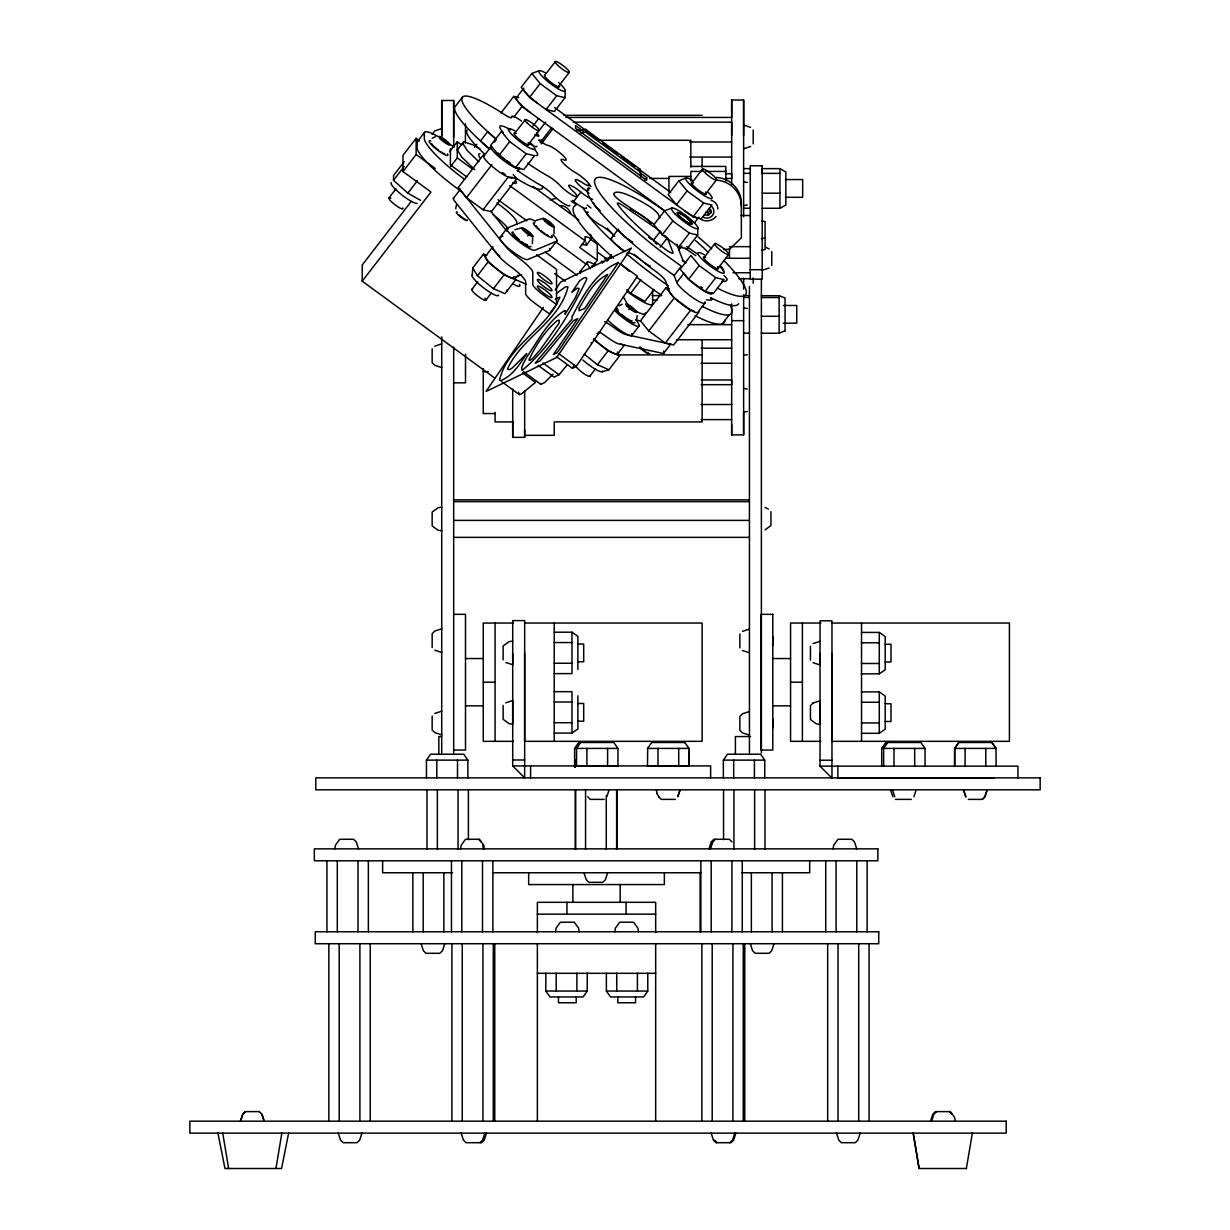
<?xml version="1.0" encoding="UTF-8"?>
<svg xmlns="http://www.w3.org/2000/svg" width="1230" height="1230" viewBox="0 0 1230 1230"><rect width="100%" height="100%" fill="white"/><g stroke="black" fill="none" stroke-linecap="round" stroke-linejoin="round"><path stroke-width="1.5" d="M441.724 137.13L441.724 100.491L453.67 100.491L453.67 146.462M453.67 137.13L453.67 100.491M524.657 653.222L524.657 777.867L512.71 765.921L512.71 653.222M524.657 430.039L524.657 437.357L512.71 437.357L512.71 421.552M743.627 412.311L743.627 434.882L731.681 434.882L731.681 424.873M731.681 135.515L731.681 100.014L743.627 100.014L743.627 216.757M743.627 135.515L743.627 100.014M779.943 173.369L779.943 168.633L762.2 168.633L762.2 173.369L779.943 173.369L779.943 208.27L762.2 208.27M831.972 653.453L831.972 778.098L820.026 766.152L820.026 653.453M565.001 97.677L556.729 95.725L546.074 109.531L554.346 111.499L565.001 97.677L565.246 90.651M671.872 208.024L664.554 210.853L653.899 224.66L662.186 234.807L678.745 246.907L687.016 248.875L697.671 235.053L697.917 228.027M518.537 392.139L519.321 394.569L521.351 393.954L535.481 382.407L522.396 372.844M472.105 275.781L472.827 267.909L483.482 254.087L486.773 255.517M240.404 1121.176L242.664 1114.226L245.293 1111.612L259.392 1111.612M240.603 1121.176L242.864 1114.226L245.477 1111.612M334.837 848.854L335.421 845.195L339.711 839.275L353.625 839.275L356.239 841.889L358.499 848.854M361.928 1133.122L359.667 1140.087L357.054 1142.701L343.139 1142.701L340.526 1140.087L338.265 1133.122M444.768 943.717L442.508 950.682L439.879 953.296L425.98 953.296L423.366 950.682L421.106 943.717M460.635 848.854L461.219 845.195L465.524 839.275L479.423 839.275L483.728 845.195L484.297 848.854M484.82 1133.122L482.56 1140.087L479.946 1142.701M486.48 1133.122L484.22 1140.087L481.607 1142.701L466.032 1142.701L463.418 1140.087L461.158 1133.122M555.514 931.771L556.083 928.127L560.388 922.208L574.287 922.208L578.592 928.127L579.176 931.771M609.081 789.814L606.821 796.763M607.666 872.747L605.406 879.696L602.792 882.31L588.878 882.31L586.264 879.696L584.004 872.747M614.846 931.771L615.415 928.127L619.72 922.208L633.619 922.208L637.924 928.127L638.508 931.771M680.021 789.814L677.761 796.763L680.19 789.814M709.003 848.854L711.263 841.889L713.877 839.275L729.313 839.275L731.942 841.889M710.54 848.854L712.8 841.889L715.414 839.275M734.802 1133.122L732.542 1140.087L729.913 1142.701M735.878 1133.122L733.618 1140.087L731.004 1142.701L716.014 1142.701L713.4 1140.087L711.14 1133.122M773.977 943.717L771.717 950.682L769.104 953.296L755.205 953.296L752.576 950.682L750.315 943.717M833.079 848.854L833.663 845.195L837.968 839.275L851.867 839.275L854.481 841.889L856.741 848.854M860.17 1133.122L857.91 1140.087L855.28 1142.701L841.382 1142.701L838.768 1140.087L836.508 1133.122M916.166 789.814L913.905 796.763M930.557 1121.176L932.801 1114.226L935.43 1111.612L950.39 1111.612L954.68 1117.517L955.264 1121.176M931.602 1121.176L933.862 1114.226L936.476 1111.612M987.106 789.814L984.846 796.763L982.232 799.377M987.275 789.814L985.015 796.763L982.401 799.377L968.333 799.377M275.95 1168.5L281.839 1133.122M966.365 1168.5L972.361 1133.122M455.73 208.7L456.376 205.149M554.007 233.685L554.13 226.643M636.602 319.124L637.232 315.603M288.62 1133.122L281.578 1168.5L224.982 1168.5L217.925 1133.122M581.836 244.386L586.572 245.108L585.957 242.448M586.572 245.108L592.03 237.697L590.216 234.192M532.39 243.678L532.759 236.022M556.406 356.577L572.411 368.277L574.533 365.172M572.411 368.277L576.209 366.463L637.417 276.227L619.951 263.466M543.368 307.423L486.004 391.478L556.713 357.469L631.374 248.045L560.68 282.054L555.268 289.988M426.456 777.867L426.456 760.125L430.608 754.205L463.725 754.205L467.877 760.125L467.877 777.867M574.625 766.152L574.625 748.409L578.777 742.49L613.816 742.49L617.952 748.409L617.952 766.152L576.547 766.152L576.547 748.409L580.683 742.49M647.487 748.409L651.792 742.49L684.926 742.49M723.348 777.867L723.348 760.125L727.484 754.205L760.601 754.205L764.753 760.125L764.753 777.867M587.233 973.299L587.233 991.042L583.097 996.961L549.979 996.961L545.828 991.042L545.828 973.299M647.779 973.299L647.779 991.042L643.628 996.961L610.51 996.961L606.375 991.042L606.375 973.299M881.71 766.152L881.71 748.409L885.846 742.49L920.886 742.49L925.037 748.409L925.037 766.152M887.768 742.49L883.632 748.409L883.632 766.152M954.741 766.152L954.741 748.409L958.877 742.49M419.061 140.466L416.124 138.314L402.979 155.349L402.979 171.539L430.977 192.018L362.204 281.178L494.537 377.918M417.37 141.65L424.55 132.348M404.163 161.745L393.508 175.567L393.508 180.287L407.853 193.141L420.583 200.352M393.508 180.287L404.163 166.481M402.979 171.539L416.124 154.503L416.124 138.314M521.52 121.094A11.854 2.168 37.6 0 0 511.834 117.204A11.854 2.168 37.6 0 1 504.684 114.697A71.171 12.992 37.6 0 0 462.695 96.863L455.515 106.164A71.171 12.992 37.6 0 0 479.147 139.697L480.484 140.989A64.514 11.777 37.6 0 0 488.987 148.553M389.049 197.861L395.968 188.897M407.853 193.141L417.431 180.702M411.158 201.52L362.204 264.988L362.204 281.178M449.596 151.674L457.268 141.742L461.834 145.079M474.765 169.648L461.957 157.317L457.268 149.845L463.71 141.804L472.766 144.786L480.023 148.799M450.687 166.45L457.268 157.932L457.268 141.742M474.503 147.262L476.825 144.264M501.056 112.837L513.756 96.386L518.722 97.554M539.201 70.648L531.883 73.477L521.228 87.299L529.515 97.431L692.997 216.864L701.269 218.817L711.924 204.995L703.652 203.042L687.093 190.942L678.822 180.795L668.167 194.617L676.438 204.749L687.093 190.942M516.692 97.416L523.857 88.114M483.575 154.626L458.221 187.498L466.493 197.646L483.052 209.746L491.324 211.714L516.692 178.827L513.141 174.476M545.136 74.815L555.422 61.5M489.94 149.399A11.854 2.168 37.6 0 0 489.263 148.738L491.308 146.078M494.383 142.096L496.428 139.436L486.327 130.395A71.171 12.992 37.6 0 1 462.695 96.863M483.59 156.364L490.77 147.062M513.956 117.004L522.027 106.518L513.756 96.386M529.515 97.431L540.17 83.625L531.883 73.477M453.347 198.414L460.527 189.113M515.016 132.994L525.318 119.648M466.493 197.646L491.846 164.758M499.026 155.457L509.681 141.65L501.41 131.502L490.755 145.325L499.026 155.457L515.585 167.572L523.857 169.525L534.512 155.703L526.24 153.75L509.681 141.65M557.713 87.376L569.121 72.57A8.871 1.614 37.6 0 0 560.434 63.729A8.871 1.614 37.6 0 0 557.252 64.806A8.871 1.614 37.6 0 0 569.121 72.57M532.821 126.106L538.586 118.633M527.578 145.555L545.705 122.078M483.052 209.746L508.405 176.874L516.692 178.827M515.585 167.572L526.24 153.75M519.875 168.156L517.83 170.816A11.854 2.168 37.6 0 0 517.015 170.309M540.093 142.695L551.793 127.505M541.262 143.91L552.977 128.72M492.938 246.615L485.758 255.917A17.789 3.244 37.6 0 0 496.121 268.417A17.789 3.244 37.6 0 0 513.371 278.057L521.705 274.613M549.441 248.522A17.804 3.244 37.6 0 1 549.318 250.566L527.655 259.545A17.789 3.244 37.6 0 1 510.404 249.905A17.789 3.244 37.6 0 1 500.041 237.39L507.206 228.088L529.008 219.063A17.804 3.244 37.6 0 1 535.604 221.354M513.786 276.704L515.616 279.856L504.961 293.678L493.461 288.666L477.394 275.781L488.049 261.975L483.482 254.087M471.966 289.265L477.717 281.793M527.793 235.991L529.823 233.362L524.318 229.441L524.595 230.794L530.099 234.699L529.823 233.362M493.461 288.666L504.115 274.859L515.616 279.856M485.727 300.305L491.493 292.848M572.565 200.444A7.549 1.384 37.6 0 1 573.672 201.397L580.852 192.095A11.854 2.168 37.6 0 0 592.568 199.291M518.03 275.151L514.832 279.302L526.332 284.299M549.871 249.905L557.052 240.603M591.83 238.282L585.034 236.621L585.034 240.68L579.776 247.491L597.273 260.283L593.998 264.542M644.658 180.256L646.703 177.597L640.523 173.076M580.36 271.261L587.525 261.959M536.541 254.733L556.529 269.339L556.529 304.563L549.364 313.865L535.127 303.456A11.87 2.168 37.6 0 1 525.64 293.816L525.64 281.655A17.789 3.244 37.6 0 0 511.419 267.187L510.496 266.526A17.789 3.244 37.6 0 1 499.196 256.67L455.131 201.766A17.789 3.244 37.6 0 1 453.901 197.769M611.202 238.42L618.383 229.118M606.897 260.775L611.571 254.687M691.199 183.793L702.607 168.987M653.222 240.588L660.402 231.286L623.318 205.779A8.902 1.63 37.6 0 0 617.798 204.534A71.171 12.992 37.6 0 0 665.307 249.244A8.902 1.63 37.6 0 0 672.979 252.534L667.367 237.851A14.822 2.706 37.6 0 1 664.63 235.53M662.186 234.807L672.841 221L664.554 210.853M660.187 247.153L667.367 237.851M704.898 194.863L716.321 180.057A8.871 1.614 37.6 0 0 707.634 171.231A8.871 1.614 37.6 0 0 704.452 172.292A8.871 1.614 37.6 0 0 716.321 180.057M626.7 289.726L630.606 293.232L640.907 279.856M692.997 216.864L703.652 203.042M694.289 223.107L698.394 217.787M628.899 309.606L630.929 306.977L634.065 310.76L628.561 306.854L628.284 305.501L630.929 306.977M678.745 246.907L689.4 233.1L697.671 235.053M678.806 250.044L681.881 246.061M654.099 289.465L644.935 301.35L630.606 293.232M584.281 354.179L597.426 364.726L608.081 350.919L619.582 355.916L608.927 369.738L602.162 371.768M589.693 376.365L595.458 368.908M669.212 288.62L665.907 287.835L640.476 320.815L648.764 330.947L665.307 343.062L673.594 345.015L699.024 312.036M617.368 354.179L624.548 344.877A17.789 3.244 37.6 0 1 620.889 344.031M631.651 335.667L638.816 326.365M704.882 301.827A17.789 3.244 37.6 0 1 692.982 297.783A17.789 3.244 37.6 0 1 676.761 282.485L683.926 273.183A17.789 3.244 37.6 0 0 700.162 288.481A17.789 3.244 37.6 0 0 712.062 292.525M704.436 257.024L714.815 243.555M648.764 330.947L674.194 297.983L665.907 287.835M688.539 279.379L699.193 265.557L690.906 255.41L680.252 269.232L688.539 279.379L705.098 291.479L713.369 293.432L724.024 279.61L715.752 277.657L699.193 265.557M716.998 269.585L728.529 254.625A8.871 1.614 37.6 0 0 719.842 245.8A8.871 1.614 37.6 0 0 716.66 246.861A8.871 1.614 37.6 0 0 728.529 254.625M665.307 343.062L690.737 310.083L694.058 310.867M705.098 291.479L715.752 277.657M663.662 353.287L670.842 343.985A17.789 3.244 37.6 0 1 669.474 343.97L625.424 334.468A17.789 3.244 37.6 0 1 614.124 327.795L613.201 327.118A17.789 3.244 37.6 0 0 604.545 321.63M704.944 303.026L697.779 312.328A17.789 3.244 37.6 0 1 683.772 305.64A17.789 3.244 37.6 0 1 669.581 291.787L665.538 280.901A11.87 2.168 37.6 0 0 656.144 271.722A71.171 12.992 37.6 0 1 633.957 254.21M722.241 323.936L729.421 314.634M538.094 365.387L554.1 377.087L559.035 374.72L567.384 364.664M552.993 374.181L544.582 382.592L540.908 384.344L523.442 371.568M457.268 149.845L458.452 148.615M708.249 215.358L708.249 212.652L710.986 209.961L710.986 212.652L708.249 215.358L704.421 214.727M716.029 216.465C712.401 221.231 705.205 222.307 700.316 218.879M556.544 293.355L565.416 286.836L567.983 286.851C559.512 321.953 521.397 337.543 507.452 369.154L509.727 369.63L512.495 367.785L526.763 353.548C519.936 363.957 512.602 376.103 500.395 380.747L499.518 380.085C507.944 344.815 547.043 329.225 559.865 297.137L555.345 299.151M554.238 733.08L571.981 733.08L577.9 728.929L577.9 695.811M861.538 673.84L879.281 673.84L885.2 669.704L885.2 636.571L879.281 632.435L861.538 632.435M861.538 733.295L879.281 733.295L885.2 729.159L885.2 696.042L879.281 691.89L861.538 691.89M779.943 208.27L785.847 205.01L785.847 171.908L779.943 168.633M750.592 146.508L743.627 148.769M434.774 346.153L441.724 343.893M765.029 529.884L770.949 525.579L770.949 511.68M434.774 713.462L441.724 711.201M505.761 702.807L512.71 700.547L512.71 724.209L509.051 723.624L503.132 719.319L503.132 705.42M742.474 631.359L749.439 629.099M813.061 643.567L820.026 641.307M769.15 268.032L762.2 270.277M432.161 138.237L435.42 136.715M514.924 229.672L521.812 227.75M536.295 220.308L543.183 218.371M618.89 305.732L622.18 304.21M500.041 237.39L502.885 236.221M761.385 333.238L779.128 333.238L785.048 330.793M678.822 180.795L686.125 177.966M647.149 352.733L648.241 352.364M761.508 238.666L765.075 237.851M761.508 250.29L765.075 249.475L765.075 221.6L761.508 220.785M441.724 128.612L434.774 130.872L432.161 134.454M743.627 205.548L747.287 204.964M743.627 355.301L747.287 354.732M743.627 412.096L747.287 411.512M441.724 507.16L438.065 507.744L432.161 512.034L432.161 525.948L438.065 530.238L441.724 530.822M441.724 628.791L434.774 631.052L432.161 633.681L432.161 647.58M512.71 641.076L509.051 641.66L503.132 645.95L503.132 659.864M749.439 711.509L742.474 713.769L739.86 716.383L739.86 730.297L742.474 732.911L749.439 735.171M576.932 130.595L585.572 129.396L640.123 169.263L641.107 175.998M580.391 132.84L585.572 132.117L640.123 172L640.861 177.043M563.832 115.328L702.115 115.328M565.677 117.434L731.681 117.434M573.318 122.17L731.681 122.17L731.681 184.884M538.586 140.281L542.399 140.281M597.58 140.281L690.845 140.281L690.845 167.126M689.707 141.988L731.681 141.988M689.707 157.071L731.681 157.071M690.845 166.434L725.854 166.434L725.854 181.025M743.52 168.602L750.269 168.602M701.899 171.431L690.845 171.431L690.845 181.025M705.59 171.431L725.854 171.431M743.52 173.338L750.269 173.338M725.961 173.768L731.681 173.768L731.681 178.504L725.961 178.504M690.845 176.428L668.951 176.428L668.951 191.865M649.763 178.427L668.951 178.427M785.401 179.549L802.667 179.549L802.667 197.292L785.401 197.292M762.2 193.187L779.943 193.187M743.52 208.254L750.269 208.254M740.737 215.496L750.239 215.496M729.482 246.646L750.239 246.646M723.932 249.382L729.482 249.382L741.352 237.836L741.352 203.334A26.691 25.984 0 0 0 716.521 177.412M607.712 258.285L611.556 258.285M725.777 258.285L750.239 258.285M750.239 269.708L762.2 269.708M732.957 272.737L750.239 272.737M738.723 278.718L750.239 278.718M652.177 295.6L661.786 295.6M744.365 295.631L749.439 295.631M761.385 295.723L779.128 295.723L785.048 297.983L785.048 330.978M744.365 297.445L749.439 297.445M761.385 297.522L779.128 297.522M653.453 300.105L657.266 300.105M783.326 305.486L796.748 305.486L796.748 323.167L783.326 323.167M761.385 316.279L779.128 316.279M731.681 320.676L743.627 320.676M687.801 324.643L731.681 324.643M744.365 333.161L749.439 333.161M676.346 339.741L731.681 339.741M701.162 348.182L731.681 348.182M617.614 354.901L702.115 354.901M701.162 363.281L731.681 363.281M483.252 371.66L488.325 371.66M701.162 379.978L731.681 379.978L731.681 384.698L701.162 384.698M453.67 382.838L465.509 382.838L465.509 354.179M701.162 404.516L731.681 404.516M495.075 413.541L483.252 413.541L483.252 368.523M701.162 419.615L731.681 419.615M513.571 421.921L495.075 421.921L495.075 412.327M524.657 435.328L554.238 435.328L554.238 421.89L702.115 421.921L702.115 339.388M453.67 499.841L749.439 499.841M453.67 501.64L749.439 501.64M453.67 520.398L749.439 520.398M453.67 537.356L749.439 537.356M453.67 614.339L465.509 614.339L465.509 750.039L453.67 750.039M513.571 623.041L483.252 623.041L483.252 741.336L513.571 741.336M524.657 623.041L702.115 623.041L702.115 741.336L524.657 741.336L524.657 620.596L512.71 620.596L512.71 664.738L505.761 662.478M820.871 623.041L790.567 623.041L790.567 741.336L820.871 741.336M831.972 623.041L1009.415 623.041L1009.415 741.336L831.972 741.336L831.972 620.827L820.026 620.827L820.026 664.969L813.061 662.709M554.238 632.205L571.981 632.205L577.9 636.341L577.9 669.474M554.238 642.552L571.981 642.552M861.538 642.783L879.281 642.783M577.931 644.043L583.697 644.043L583.697 661.786L577.931 661.786M885.246 644.259L890.997 644.259L890.997 662.001L885.246 662.001M465.509 658.542L483.252 658.542M772.809 658.542L790.567 658.542M554.238 663.262L571.981 663.262M861.538 663.493L879.281 663.493M554.238 673.61L571.981 673.61L571.981 632.205M483.252 682.189L495.075 682.189M790.567 682.189L802.391 682.189M554.238 691.675L571.981 691.675L571.981 733.08M554.238 702.023L571.981 702.023M861.538 702.253L879.281 702.253M577.931 703.499L583.697 703.499L583.697 721.241L577.931 721.241M885.246 703.729L890.997 703.729L890.997 721.472L885.246 721.472M465.509 705.836L483.252 705.836M772.809 705.836L790.567 705.836M554.238 722.717L571.981 722.717M861.538 722.948L879.281 722.948M441.432 736.57L438.833 736.57L438.833 753.683M750.546 736.57L735.402 736.57L735.402 753.683M574.625 748.409L617.952 748.409M881.71 748.409L925.037 748.409M954.741 748.409L996.146 748.409L991.995 742.49L958.723 742.49L954.572 748.409L954.572 766.152M426.456 760.125L467.877 760.125M512.71 759.986L524.657 759.986M723.348 760.125L764.753 760.125M820.026 760.217L831.972 760.217M512.71 765.921L710.633 765.921L710.633 777.867M647.657 766.152L689.061 766.152L689.061 748.409L684.756 742.49M820.026 766.152L1017.948 766.152L1017.948 778.098M993.763 778.098L837.891 778.098L837.891 766.152M604.207 799.377L590.292 799.377L587.679 796.763M675.316 799.377L661.248 799.377L658.619 796.763M895.455 799.377L911.276 799.377M452.532 872.747L382.622 872.747L382.622 860.8M493.199 872.747L701.008 872.747M741.613 872.747L809.678 872.747L809.678 860.8M537.372 914.151L655.667 914.151M537.372 973.299L655.667 973.299M545.828 991.042L587.233 991.042M606.375 991.042L647.779 991.042M966.473 1168.5L919.041 1168.5L913.152 1133.122M743.627 125.106L750.592 127.367M743.627 181.902L747.287 182.471M743.627 307.869L747.287 308.438M743.627 388.434L747.287 389.018M441.724 367.555L434.774 365.295L432.161 362.681L432.161 348.767M749.439 652.761L742.474 650.501M441.724 652.454L434.774 650.193M441.724 734.864L434.774 732.603L432.161 729.99L432.161 716.075M705.697 212.237L708.249 212.652M635.664 319.908L641.015 321.061M597.426 364.726L608.927 369.738M765.844 247.276L769.15 248.952M765.029 507.375L768.335 509.051M464.832 219.386L458.713 214.666M645.781 351.842L640.03 346.983M654.345 224.383L621.888 202.058A8.902 1.63 37.6 0 1 613.739 193.91A71.171 12.992 37.6 0 1 648.764 205.948A8.902 1.63 37.6 0 1 658.511 214.65L659.757 217.91M686.648 246.6L697.471 254.041M684.972 248.183L695.796 255.625M648.579 237.39L651.669 239.527M682.435 260.683L685.525 262.805M540.17 83.625L556.729 95.725M554.638 107.594L599.517 140.404M602.623 142.665L618.09 153.981M621.196 156.241L635.126 166.419M638.216 168.695L670.719 192.449M583.281 131.241L575.548 125.598L575.548 128.304L646.703 180.303L646.703 177.597M522.027 106.518L665.092 211.007M672.841 221L689.4 233.1M532.836 186.33L578.884 219.986M502.394 172.461L505.392 174.675M674.194 297.983L690.737 310.083M589.985 238.758L597.273 244.094L597.273 260.283M509.804 185.684L585.034 240.68M454.131 147.293L451.21 145.155A33.625 6.135 37.6 0 0 444.245 140.328M597.596 252.212L608.373 260.099M457.268 157.932L472.474 169.064M466.816 176.92L450.411 164.928L450.411 148.676M498.135 199.814L526.763 220.754M555.899 242.049L586.572 264.465M497.028 203.073L500.118 205.333A20.756 3.798 37.6 0 1 516.723 222.215L516.723 223.091A35.593 6.504 37.6 0 0 516.969 224.337M416.124 154.503L435.282 168.51M545.182 252.027L576.978 275.274M460.543 190.958L457.468 188.697A50.415 9.21 37.6 0 1 417.139 147.708L417.139 142.48A33.625 6.135 37.6 0 1 419.184 141.035M554.668 273.506L565.262 281.255M556.529 304.563L542.307 294.154A11.87 2.168 37.6 0 1 532.821 284.514L532.821 272.353A17.789 3.244 37.6 0 0 518.583 257.885L517.676 257.224A17.789 3.244 37.6 0 1 506.376 247.368L462.311 192.464A17.789 3.244 37.6 0 1 460.943 190.481M558.743 353.687L576.209 366.463M543.014 363.019L559.035 374.72M501.855 381.807L519.321 394.569M593.475 339.203L608.081 350.919M488.049 261.975L504.115 274.859M489.263 148.738L480.484 140.989L487.664 131.687A64.514 11.777 37.6 0 0 496.167 139.251M478.808 161.73L467.2 150.49L462.511 143.018M949.329 1111.612L951.943 1114.226M478.501 839.275L481.115 841.889M714.476 1140.087L717.09 1142.701M259.192 1111.612L262.005 1114.226L264.266 1121.176M490.678 211.053L506.914 231.286M540.339 383.529L540.908 384.344M991.841 742.49L995.977 748.409L996.146 766.152M617.752 352.764L619.582 355.916M472.827 267.909L477.394 275.781M623.318 296.799L627.869 304.871M636.048 319.385L638.785 324.228A17.789 3.244 37.6 0 1 632.235 324.028A17.789 3.244 37.6 0 1 615.046 310.852M590.277 268.955L587.54 264.096A17.804 3.244 37.6 0 1 594.274 264.419M965.873 796.763L963.613 789.814M965.704 796.763L963.444 789.814M894.764 796.763L892.503 789.814M892.842 796.763L890.582 789.814M656.943 793.473L658.788 796.763M261.805 1114.226L264.066 1121.176M673.871 274.721L676.761 282.485M709.433 208.024L710.986 212.652M913.26 1133.122L919.148 1168.5M222.738 1133.122L228.626 1168.5M656.359 789.814L657.112 793.473M482.806 845.195L483.375 848.854M985.799 748.409L985.799 766.152M965.089 748.409L965.089 766.152M914.674 748.409L914.674 766.152M893.979 748.409L893.979 766.152M879.281 632.435L879.281 673.84M879.281 691.89L879.281 733.295M869.072 943.717L869.072 1121.176M867.135 860.8L867.135 931.771M861.538 623.041L861.538 741.336M858.725 943.717L858.725 1121.176M856.772 860.8L856.772 931.771M838.014 943.717L838.014 1121.176M836.077 860.8L836.077 931.771M827.667 943.717L827.667 1121.176M825.73 860.8L825.73 931.771M810.447 646.181L810.447 660.095M802.391 623.041L802.391 741.336M782.418 872.623L782.418 931.771M779.128 295.723L779.128 333.238M773.086 636.848L773.086 645.135M773.086 719.258L773.086 727.53M772.071 872.623L772.071 931.771M771.764 251.566L771.764 265.419M764.983 789.814L764.983 849.284M761.385 279.195L761.385 752.868M754.62 789.814L754.62 849.284M754.405 760.125L754.405 777.867M753.206 129.996L753.206 143.895M753.206 277.965L753.206 283.238M751.361 872.623L751.361 931.771M749.439 286.529L749.439 752.868M744.78 943.717L744.78 1121.176M743.627 278.226L743.627 289.081M743.627 294.723L743.627 434.882M743.274 943.717L743.274 1121.176M742.259 860.8L742.259 931.771M739.86 633.988L739.86 647.887M733.926 789.814L733.926 849.284M733.695 760.125L733.695 777.867M732.926 943.717L732.926 1121.176M731.912 860.8L731.912 931.771M731.681 100.014L731.681 116.712M731.681 303.871L731.681 434.882M729.482 248.306L729.482 258.285M723.563 789.814L723.563 839.69M712.216 943.717L712.216 1121.176M711.201 860.8L711.201 931.771M702.115 157.455L702.115 167.157M701.869 943.717L701.869 1121.176M700.854 860.8L700.854 931.771M700.101 872.301L700.101 931.771M688.892 766.152L688.892 748.409L647.657 748.409L647.487 766.152M678.714 748.409L678.714 766.152M664.369 872.747L664.369 884.57L528.669 884.57L528.669 872.747M658.004 748.409L658.004 766.152M655.667 932.632L655.667 902.313L537.372 902.313L537.372 932.632M655.667 943.717L655.667 1121.176M652.623 290.449L652.623 303.595A28.213 5.151 37.6 0 1 630.068 293.555L629.622 293.232A20.756 3.798 37.6 0 0 627.454 291.679M640.123 169.263L640.123 172M637.417 973.299L637.417 991.042M635.541 997.007L635.541 1002.758L617.798 1002.758L617.798 997.007M626.101 902.313L626.101 914.151M620.181 884.57L620.181 902.313M617.137 789.814L617.137 849.284M616.722 973.299L616.722 991.042M616.63 789.814L616.63 849.284M607.605 748.409L607.605 766.152M606.267 795.564L606.267 849.284M586.895 748.409L586.895 766.152M585.572 129.396L585.572 132.117M585.572 789.814L585.572 849.284M576.885 973.299L576.885 991.042M576.209 997.007L576.209 1002.758L558.466 1002.758L558.466 997.007M575.717 789.814L575.717 849.284M575.225 760.232L575.225 767.336M575.225 789.814L575.225 849.284M574.979 760.125L574.979 767.213M572.873 884.57L572.873 902.313M566.953 902.313L566.953 914.151M556.191 973.299L556.191 991.042M554.238 623.041L554.238 741.336M537.372 943.717L537.372 1121.176M530.591 765.921L530.591 777.867M524.657 390.94L524.657 437.357M512.71 389.126L512.71 437.357M495.075 623.041L495.075 741.336M494.768 943.717L494.768 1121.176M493.307 943.717L493.307 1121.176M492.861 860.8L492.861 931.771M482.944 943.717L482.944 1121.176M482.514 860.8L482.514 931.771M468.399 789.814L468.399 839.69M465.509 123.753L465.386 142.957M462.249 943.717L462.249 1121.176M461.804 860.8L461.804 931.771M458.052 789.814L458.052 849.284M457.514 760.125L457.514 777.867M453.67 347.045L453.67 752.868M451.902 943.717L451.902 1121.176M451.456 860.8L451.456 931.771M443.876 872.623L443.876 931.771M441.724 100.491L441.724 135.823M441.724 336.866L441.724 752.868M437.357 789.814L437.357 849.284M436.819 760.125L436.819 777.867M426.995 789.814L426.995 849.284M423.182 872.623L423.182 931.771M412.834 872.623L412.834 931.771M370.245 943.717L370.245 1121.176M368.354 860.8L368.354 931.771M359.898 943.717L359.898 1121.176M358.007 860.8L358.007 931.771M339.188 943.717L339.188 1121.176M337.297 860.8L337.297 931.771M328.841 943.717L328.841 1121.176M326.949 860.8L326.949 931.771M720.38 267.079A16.559 3.029 37.6 0 1 719.535 272.03A16.559 3.029 37.6 0 1 700.162 257.147A16.559 3.029 37.6 0 1 704.39 254.794M717.567 266.618A9.471 1.722 37.6 0 1 715.353 267.848A9.471 1.722 37.6 0 1 705.221 260.068A9.471 1.722 37.6 0 1 705.666 257.47M649.701 353.733A6.949 1.276 37.6 0 1 645.858 352.441A6.949 1.276 37.6 0 1 639.631 347.321M598.918 331.777A17.789 3.244 37.6 0 1 606.036 336.436L606.943 337.097A17.789 3.244 37.6 0 0 618.244 343.77L662.309 353.271A17.789 3.244 37.6 0 0 663.539 351.088M591.722 342.54A11.87 2.168 37.6 0 1 591.077 342.755M598.979 332.946A11.87 2.168 37.6 0 1 597.011 333.161M530.899 246.231A11.823 2.168 37.6 0 1 519.183 240.48A11.823 2.168 37.6 0 1 513.448 232.224M526.563 244.662A8.871 1.614 37.6 0 1 525.118 243.94M523.427 242.91A8.871 1.614 37.6 0 1 521.582 241.649M518.03 238.789A8.871 1.614 37.6 0 1 514.371 234.377M484.928 298.198A8.871 1.614 37.6 0 1 478.962 296.907A8.871 1.614 37.6 0 1 472.643 289.265M498.596 295.016A16.559 3.029 37.6 0 1 483.851 288.051A16.559 3.029 37.6 0 1 472.489 275.089M417.093 203.35A16.559 3.029 37.6 0 1 400.872 194.156A16.559 3.029 37.6 0 1 391.494 182.686M447.52 153.873A11.823 2.168 37.6 0 1 437.05 149.706A11.823 2.168 37.6 0 1 430.869 140.943M444.707 153.658A8.902 1.63 37.6 0 1 443.584 153.258M442.108 152.505A8.902 1.63 37.6 0 1 440.386 151.444M438.541 150.168A8.902 1.63 37.6 0 1 431.668 143.649M402.763 207.87A8.871 1.614 37.6 0 1 394.077 204.011A8.871 1.614 37.6 0 1 390.894 198.291M595.566 263.866A11.823 2.168 37.6 0 1 595.105 262.697M607.036 261.052A6.949 1.276 37.6 0 1 604.822 257.9A6.949 1.276 37.6 0 1 608.589 259.392M516.262 181.563A23.662 4.32 37.6 0 1 512.602 182.886M480.084 157.947A23.662 4.32 37.6 0 1 480.007 153.75M542.553 186.284A47.57 8.687 37.6 0 1 514.54 177.135M485.266 154.58A47.57 8.687 37.6 0 1 467.231 130.057M492.938 214.635A20.756 3.798 37.6 0 1 508.282 228.78M645.443 312.912A28.213 5.151 37.6 0 1 634.173 310.237M464.632 179.396A50.415 9.21 37.6 0 1 424.319 138.406L424.319 133.178A33.625 6.135 37.6 0 1 437.757 136.361M592.137 267.095A11.823 2.168 37.6 0 1 593.875 265.972M602.362 263.082A6.949 1.276 37.6 0 1 603.961 262.052M631.605 333.53A17.789 3.244 37.6 0 1 625.055 333.33A17.789 3.244 37.6 0 1 607.866 320.154M580.376 273.414A17.804 3.244 37.6 0 1 581.805 271.338M631.943 320.815A8.902 1.63 37.6 0 1 630.114 320.4M628.638 319.646A8.902 1.63 37.6 0 1 626.931 318.601M625.086 317.325A8.902 1.63 37.6 0 1 621.534 314.465M618.198 310.79A8.902 1.63 37.6 0 1 618.167 309.729M617.322 352.057A17.789 3.244 37.6 0 1 610.787 351.842A17.789 3.244 37.6 0 1 593.598 338.665M551.609 235.545A11.823 2.168 37.6 0 1 542.015 232.239A11.823 2.168 37.6 0 1 534.819 222.861M547.934 235.284A8.871 1.614 37.6 0 1 546.489 234.561M544.798 233.531A8.871 1.614 37.6 0 1 541.123 230.871M539.401 229.41A8.871 1.614 37.6 0 1 536.019 225.72M507.037 289.85A8.871 1.614 37.6 0 1 506.422 290.941M519.444 284.284A16.559 3.029 37.6 0 1 513.54 284.253M507.206 228.088A17.789 3.244 37.6 0 0 517.569 240.603A17.789 3.244 37.6 0 0 534.819 250.244L556.498 241.264A17.804 3.244 37.6 0 0 552.947 234.684M527.24 244.709A8.902 1.63 37.6 0 1 526.133 244.324M519.291 239.881A8.902 1.63 37.6 0 1 513.894 234.007M499.841 256.194A17.789 3.244 37.6 0 1 492.507 247.353M602.546 371.06A16.559 3.029 37.6 0 1 582.897 360.067M723.701 260.329A94.895 17.328 37.6 0 1 717.782 288.358M665.138 211.329A94.895 17.328 37.6 0 0 594.551 180.902A94.895 17.328 37.6 0 0 661.971 252.165L681.343 266.218L674.163 275.52L654.806 261.467A94.895 17.328 37.6 0 1 587.848 188.574M698.117 236.883A94.895 17.328 37.6 0 1 711.709 248.814M632.435 209.93A71.171 12.992 37.6 0 1 641.599 215.25A8.902 1.63 37.6 0 1 651.101 223.476M721.595 281.332A71.171 12.992 37.6 0 0 727.115 279.717A8.902 1.63 37.6 0 0 724.086 275.643M695.38 240.434A71.171 12.992 37.6 0 1 708.219 252.288M720.888 266.172A71.171 12.992 37.6 0 1 723.071 269.109A8.902 1.63 37.6 0 1 722.687 270.6M738.677 303.656A94.895 17.328 37.6 0 1 710.602 297.66M656.835 244.263A14.822 2.706 37.6 0 1 656.22 243.694M655.636 243.14A14.822 2.706 37.6 0 1 655.083 242.602M654.083 241.557A14.822 2.706 37.6 0 1 653.637 241.065M677.361 244.632A14.822 2.706 37.6 0 1 676.746 244.293L682.358 258.992A8.902 1.63 37.6 0 0 685.879 263.036M661.263 232.255A14.822 2.706 37.6 0 1 660.802 231.763M702.453 287.728A8.902 1.63 37.6 0 1 700.854 286.836M712.324 299.028A71.171 12.992 37.6 0 1 706.435 299.797M614.631 236.268A71.171 12.992 37.6 0 1 607.359 228.196M640.523 259.684A11.854 2.168 37.6 0 0 629.007 252.95A11.854 2.168 37.6 0 1 627.5 252.427M625.455 251.412A11.854 2.168 37.6 0 1 614.539 243.171A11.854 2.168 37.6 0 1 611.771 238.113M614.585 236.329A11.854 2.168 37.6 0 0 600.501 225.167A11.854 2.168 37.6 0 1 588.693 215.942A11.854 2.168 37.6 0 1 588.386 212.298M591.03 208.008A11.854 2.168 37.6 0 0 589.677 207.009A11.854 2.168 37.6 0 1 587.14 205.01M588.77 190.189A11.854 2.168 37.6 0 1 590.108 188.375M633.85 210.607A11.854 2.168 37.6 0 1 630.283 208.669M600.148 210.561A11.854 2.168 37.6 0 1 593.644 202.935M632.635 242.11A11.854 2.168 37.6 0 1 618.505 229.949M634.865 322.291A11.823 2.168 37.6 0 1 623.133 316.525A11.823 2.168 37.6 0 1 617.399 308.284M631.636 321.107A8.871 1.614 37.6 0 1 630.529 320.723M629.084 319.985A8.871 1.614 37.6 0 1 621.98 314.849M589.908 375.996A8.871 1.614 37.6 0 1 582.928 372.967A8.871 1.614 37.6 0 1 575.717 365.694M536.926 146.262A11.823 2.168 37.6 0 1 530.391 144.048M536.48 132.994A6.949 1.276 37.6 0 1 538.694 136.146A6.949 1.276 37.6 0 1 534.927 134.654M530.883 143.172A16.559 3.029 37.6 0 1 530.022 148.123A16.559 3.029 37.6 0 1 510.665 133.24A16.559 3.029 37.6 0 1 514.893 130.887M528.07 142.711A9.471 1.722 37.6 0 1 525.856 143.941A9.471 1.722 37.6 0 1 515.708 136.146A9.471 1.722 37.6 0 1 516.154 133.563M467.108 219.709A6.949 1.276 37.6 0 1 460.943 217.264A6.949 1.276 37.6 0 1 457.314 212.114M730.343 305.194A94.895 17.328 37.6 0 1 702.315 306.408M668.305 285.744A94.895 17.328 37.6 0 1 626.362 253.626M623.564 251.228A94.895 17.328 37.6 0 1 582.82 207.47M724.839 320.215A94.895 17.328 37.6 0 1 695.135 315.71M661.125 295.046A94.895 17.328 37.6 0 1 636.756 277.227M629.299 271.323A94.895 17.328 37.6 0 1 620.612 264.143M613.662 258.131A94.895 17.328 37.6 0 1 575.64 205.548M650.116 266.018A8.902 1.63 37.6 0 1 642.567 261.314M711.14 298.321A8.902 1.63 37.6 0 1 711.401 299.72M558.62 82.533A16.559 3.029 37.6 0 1 562.141 90.82A16.559 3.029 37.6 0 1 541.846 75.983A16.559 3.029 37.6 0 1 545.367 72.862M559.312 85.762A9.471 1.722 37.6 0 1 551.009 82.395A9.471 1.722 37.6 0 1 545.443 75.107M708.28 192.464A16.559 3.029 37.6 0 1 707.435 197.415A16.559 3.029 37.6 0 1 688.077 182.532A16.559 3.029 37.6 0 1 692.306 180.18M705.482 192.003A9.471 1.722 37.6 0 1 703.268 193.233A9.471 1.722 37.6 0 1 693.12 185.438A9.471 1.722 37.6 0 1 693.566 182.855M588.355 183.962A11.823 11.516 0 0 1 590.938 186.545M550.118 200.075A23.724 23.093 0 0 1 556.083 198.461M571.074 201.197A23.724 23.093 0 0 1 576.024 204.826M530.438 112.576A17.789 3.244 37.6 0 1 518.107 97.478M537.602 103.274A17.789 3.244 37.6 0 1 523.38 88.806M698.886 217.095A17.789 3.244 37.6 0 1 694.704 216.926M691.767 215.419A17.789 3.244 37.6 0 1 684.649 210.761M512.049 177.166A17.789 3.244 37.6 0 1 495.767 169.31A17.789 3.244 37.6 0 1 484.22 155.656M519.229 167.864A17.789 3.244 37.6 0 1 502.947 160.008A17.789 3.244 37.6 0 1 491.385 146.355M510.035 162.606A8.902 1.63 37.6 0 1 506.837 160.792M505.007 159.516A8.902 1.63 37.6 0 1 498.135 152.997M586.233 207.655A11.854 2.168 37.6 0 1 573.672 201.397M569.751 205.225A11.854 2.168 37.6 0 1 563.463 203.396A11.854 2.168 37.6 0 1 552.516 194.371A11.854 2.168 37.6 0 0 540.723 185.284A71.171 12.992 37.6 0 1 517.753 170.709M527.624 163.267A71.171 12.992 37.6 0 0 547.904 175.982A11.854 2.168 37.6 0 1 559.681 185.069A11.854 2.168 37.6 0 0 574.425 196.139A11.854 2.168 37.6 0 0 572.273 190.389A11.854 2.168 37.6 0 1 569.229 185.177A11.854 2.168 37.6 0 1 578.054 189.804A7.549 1.384 37.6 0 1 580.852 192.095M538.863 140.143A11.854 2.168 37.6 0 0 547.934 145.463A11.854 2.168 37.6 0 1 562.125 154.657A11.854 2.168 37.6 0 1 563.14 159.608A11.854 2.168 37.6 0 0 563.555 163.452A11.854 2.168 37.6 0 0 575.901 172.876A11.854 2.168 37.6 0 1 589.139 184.116A11.854 2.168 37.6 0 1 581.79 182.255A11.854 2.168 37.6 0 0 575.317 180.395A11.854 2.168 37.6 0 0 583.712 188.928A11.854 2.168 37.6 0 1 589.001 193.202M534.251 148.953A23.724 4.336 37.6 0 1 535.911 155.549M503.162 132.44A23.724 4.336 37.6 0 1 510.696 129.934M716.521 180.149A26.691 25.984 0 0 1 741.352 206.071M711.125 200.306A9.194 8.948 0 0 1 717.936 208.962M559.527 205.456A11.823 11.516 0 0 1 570.782 213.405M711.017 205.902A6.949 6.765 0 0 1 712.554 215.358A6.949 6.765 0 0 1 702.837 216.849M559.25 320.415L559.235 322.906L540.508 349.382L532.805 358.238L530.145 360.298L528.946 359.99C535.573 345.384 545.059 330.732 557.513 320.4L559.25 320.415M572.288 316.218L571.981 319.108L535.188 363.265L540.108 360.897L573.488 320.661L577.823 318.585L553.485 354.455L557.282 352.626L618.49 262.405C595.935 271.968 583.066 295.461 572.288 316.218M565.446 310.99L565.077 314.311L575.886 296.768L579.13 288.496L577.193 288.143L571.781 292.386L579.638 280.809L583.743 277.98L586.126 277.488L586.802 279.102C570.797 312.097 550.44 347.106 521.997 370.507L521.705 367.77A35.793 4.905 -53.8 0 1 527.532 355.87C538.571 340.064 547.965 320.753 564.77 310.483L565.446 310.99M579.284 308.007L578.961 310.683L584.604 308.576L607.712 274.521C593.875 280.763 586.679 295.615 579.284 308.007M813.061 703.022L810.447 705.651L810.447 719.55L816.366 723.855L820.026 724.424L820.026 700.762L813.061 703.022M762.2 165.773L750.239 165.773L750.239 279.164L762.2 279.164L762.2 165.773M772.809 614.339L760.986 614.339L760.986 750.039L772.809 750.039L772.809 614.339M1040.149 777.867L315.787 777.867L315.787 789.814L1040.149 789.814L1040.149 777.867M877.851 848.854L314.357 848.854L314.357 860.8L877.851 860.8L877.851 848.854M878.743 931.771L315.264 931.771L315.264 943.717L878.743 943.717L878.743 931.771M1006.186 1121.176L189.851 1121.176L189.851 1133.122L1006.186 1133.122L1006.186 1121.176M443.215 138.959L441.032 138.006L447.52 143.341L443.215 138.959M548.334 221.554L545.69 220.078L545.966 221.415L551.471 225.336L548.334 221.554M523.35 230.394A6.949 1.276 37.6 0 0 532.605 236.406A6.949 1.276 37.6 0 0 525.671 229.426A6.949 1.276 37.6 0 0 523.35 230.394M440.14 138.713A6.949 1.276 37.6 0 0 449.565 145.032A6.949 1.276 37.6 0 0 443.123 138.283A6.949 1.276 37.6 0 0 440.14 138.713M544.721 221.016A6.949 1.276 37.6 0 0 553.977 227.027A6.949 1.276 37.6 0 0 547.043 220.047A6.949 1.276 37.6 0 0 544.721 221.016M627.315 306.454A6.949 1.276 37.6 0 0 636.571 312.466A6.949 1.276 37.6 0 0 629.637 305.486A6.949 1.276 37.6 0 0 627.315 306.454M527.147 122.954A8.871 1.614 37.6 0 0 539.017 130.718A8.871 1.614 37.6 0 0 530.33 121.878A8.871 1.614 37.6 0 0 527.147 122.954M539.478 275.828A9.194 1.676 37.6 0 0 551.778 283.884A9.194 1.676 37.6 0 0 542.768 274.721A9.194 1.676 37.6 0 0 539.478 275.828M539.478 289.511A9.194 1.676 37.6 0 0 551.778 297.568A9.194 1.676 37.6 0 0 542.768 288.404A9.194 1.676 37.6 0 0 539.478 289.511M539.478 282.777A9.194 1.676 37.6 0 0 551.778 290.834A9.194 1.676 37.6 0 0 542.768 281.685A9.194 1.676 37.6 0 0 539.478 282.777M675.301 214.174A16.559 3.029 37.6 0 0 697.456 228.672A16.559 3.029 37.6 0 0 681.236 212.19A16.559 3.029 37.6 0 0 675.301 214.174M679.314 215.957A9.471 1.722 37.6 0 0 691.983 224.244A9.471 1.722 37.6 0 0 682.712 214.835A9.471 1.722 37.6 0 0 679.314 215.957M679.637 216.173A8.871 1.614 37.6 0 0 691.506 223.937A8.871 1.614 37.6 0 0 682.819 215.112A8.871 1.614 37.6 0 0 679.637 216.173"/></g></svg>
